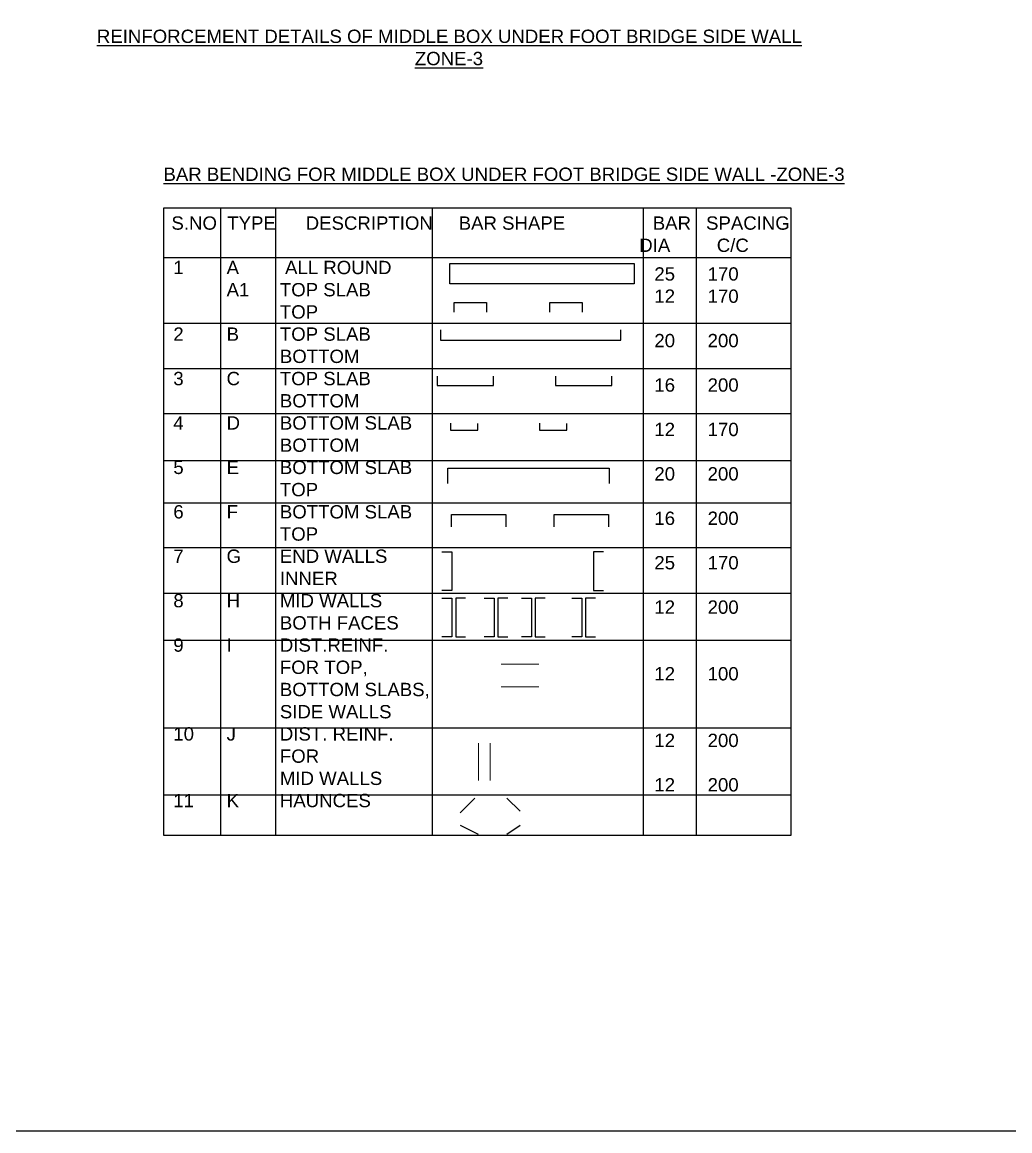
# Model space of a CAD drawing. Header units: millimetres. Extents: x 5124 to 2430164, y 2311 to 45642708.
# Drawn here: x 2360615 to 2382863, y 45591893 to 45616855 of the extents above; entities that cross this region are included whole.
import ezdxf

# ---------------------------------------------------------------- set-up
doc = ezdxf.new("R2010")
doc.units = ezdxf.units.MM
doc.header["$MEASUREMENT"] = 0
doc.linetypes.add('ACAD_ISO07W100', pattern=[3, 0, -3])
doc.layers.add('DRAWING', color=7, linetype='Continuous')
doc.layers.add('TEXT', color=7, linetype='Continuous')
doc.styles.get("Standard").update_dxf_attribs({"font": 'arial.ttf', "height": 280})

msp = doc.modelspace()

# ---------------------------------------------------------------- linework, layer by layer
at = {"layer": 'DRAWING'}
msp.add_lwpolyline([(2398937.7, 45642707.7), (2326979.3, 45642707.7), (2326979.3, 45591892.6), (2398937.7, 45591892.6)], close=True, dxfattribs=at)
at = {"layer": 'TEXT'}
for points in [[(2363809.8, 45612672.5), (2377933.4, 45612672.5), (2377933.4, 45598539.4), (2363809.8, 45598539.4)], [(2370250.5, 45611422.9), (2374398.7, 45611422.9), (2374398.7, 45610960.5), (2370250.5, 45610960.5)]]:
    msp.add_lwpolyline(points, close=True, dxfattribs=at)
for points in [[(2365081, 45612672.5), (2365081, 45598539.4)], [(2366319.1, 45612672.5), (2366319.1, 45598539.4)], [(2369851.9, 45612672.5), (2369851.9, 45598539.4)], [(2374605.3, 45612672.5), (2374605.3, 45598539.4)], [(2375797.6, 45612672.5), (2375797.6, 45598539.4)], [(2377933.4, 45611546.4), (2363809.8, 45611546.4)], [(2370348.1, 45610324.6), (2370348.1, 45610542.3), (2371075.6, 45610542.3), (2371075.6, 45610324.6)], [(2372504.7, 45610324.6), (2372504.7, 45610542.3), (2373232.2, 45610542.3), (2373232.2, 45610324.6)], [(2377933.4, 45610069.5), (2363809.8, 45610069.5)], [(2370036.1, 45609929.8), (2370036.1, 45609698.3), (2374101.8, 45609698.3), (2374101.8, 45609929.8)], [(2377933.4, 45609050.1), (2363809.8, 45609050.1)], [(2369967, 45608882.6), (2369967, 45608677.3), (2371234.4, 45608677.3), (2371234.4, 45608882.6)], [(2372630.2, 45608882.6), (2372630.2, 45608677.3), (2373897.6, 45608677.3), (2373897.6, 45608882.6)], [(2377933.4, 45608034.3), (2363809.8, 45608034.3)], [(2370262.7, 45607827.3), (2370262.7, 45607669), (2370877.7, 45607669), (2370877.7, 45607820.9)], [(2372272.4, 45607827.3), (2372272.4, 45607669), (2372887.3, 45607669), (2372887.3, 45607820.9)], [(2377933.4, 45606977.3), (2363809.8, 45606977.3)], [(2370206.7, 45606469.3), (2370206.7, 45606817), (2373837.9, 45606817), (2373837.9, 45606469.3)], [(2377933.4, 45606024.6), (2363809.8, 45606024.6)], [(2370283, 45605492.2), (2370283, 45605770.7), (2371509.7, 45605770.7), (2371509.7, 45605492.2)], [(2372595.8, 45605492.2), (2372595.8, 45605770.7), (2373822.6, 45605770.7), (2373822.6, 45605492.2)], [(2377933.4, 45605018.2), (2363809.8, 45605018.2)], [(2370072, 45604928.2), (2370296.3, 45604928.2), (2370296.3, 45604058.8), (2370072, 45604058.8)], [(2373707.9, 45604928.2), (2373483.5, 45604928.2), (2373483.5, 45604058.8), (2373707.9, 45604058.8)], [(2377933.4, 45603990), (2363809.8, 45603990)], [(2370072, 45603885.1), (2370296.3, 45603885.1), (2370296.3, 45603015.6), (2370072, 45603015.6)], [(2370604.7, 45603885.1), (2370380.4, 45603885.1), (2370380.4, 45603015.6), (2370604.7, 45603015.6)], [(2371023, 45603885.1), (2371247.3, 45603885.1), (2371247.3, 45603015.6), (2371023, 45603015.6)], [(2371555.8, 45603885.1), (2371331.4, 45603885.1), (2371331.4, 45603015.6), (2371555.8, 45603015.6)], [(2371865.3, 45603885.1), (2372089.6, 45603885.1), (2372089.6, 45603015.6), (2371865.3, 45603015.6)], [(2372398, 45603885.1), (2372173.7, 45603885.1), (2372173.7, 45603015.6), (2372398, 45603015.6)], [(2372997, 45603885.1), (2373221.3, 45603885.1), (2373221.3, 45603015.6), (2372997, 45603015.6)], [(2373529.7, 45603885.1), (2373305.4, 45603885.1), (2373305.4, 45603015.6), (2373529.7, 45603015.6)], [(2377933.4, 45602934.8), (2363809.8, 45602934.8)], [(2377933.4, 45600956.3), (2363809.8, 45600956.3)], [(2377933.4, 45599454), (2363809.8, 45599454)], [(2370814.8, 45599383.4), (2370480.6, 45599053)], [(2371534.8, 45599383.4), (2371832.3, 45599090.6)], [(2370480.6, 45598775.2), (2370890.2, 45598573.2)], [(2371534.8, 45598573.2), (2371832.3, 45598775.2)]]:
    msp.add_lwpolyline(points, dxfattribs=at)
at = {"layer": 'TEXT', "linetype": 'ACAD_ISO07W100', "ltscale": 50, "const_width": 20}
for points in [[(2371404.5, 45602400.9), (2372255.5, 45602400.9)], [(2371404.5, 45601889.2), (2372255.5, 45601889.2)], [(2370893.4, 45600628), (2370893.4, 45599777.1)], [(2371158, 45600628), (2371158, 45599777.1)]]:
    msp.add_lwpolyline(points, dxfattribs=at)

# ---------------------------------------------------------------- texts
at = {"layer": 'TEXT', "char_height": 300, "attachment_point": 1}
for s, insert, width in [('\\pi778.26;{\\LREINFORCEMENT DETAILS OF MIDDLE BOX UNDER FOOT BRIDGE SIDE WALL\\P\\pi7940.2;ZONE-3}', (2361520.6, 45616687.2), 17389.799), ('\\pi356.96;{\\L BAR BENDING FOR MIDDLE BOX UNDER FOOT BRIDGE SIDE WALL -ZONE-3}', (2363325, 45613581.2), 16156.956), ('\\pi1157.8;S.NO  TYPE^I     DESCRIPTION     BAR SHAPE^I^IBAR^ISPACING\\P\\pi1604.6;^I^I^I^I^I^I^I                  DIA         C/C\\P\\pi0;^I1^IA^I ALL ROUND^I^I\\P^I^IA1^ITOP SLAB\\P^I^I^ITOP\\P^I2^IB^ITOP SLAB\\P^I^I^IBOTTOM\\P^I3^IC^ITOP SLAB\\P^I^I^IBOTTOM\\P^I4^ID^IBOTTOM SLAB\\P^I^I^IBOTTOM\\P^I5^IE^IBOTTOM SLAB\\P^I^I^ITOP\\P^I6^IF^IBOTTOM SLAB\\P^I^I^ITOP\\P^I7^IG^IEND WALLS\\P^I^I^IINNER\\P^I8^IH^IMID WALLS\\P^I^I^IBOTH FACES\\P^I9^II^IDIST.REINF.\\P^I^I^IFOR TOP,\\P^I^I^IBOTTOM SLABS,\\P^I^I^ISIDE WALLS\\P^I10^IJ^IDIST. REINF.\\P^I^I^IFOR\\P^I^I^IMID WALLS\\P^I11^IK^IHAUNCES\\P\\P^I', (2362820.3, 45612482.1), 16156.956), ('^I25^I170^I^I^I\\P^I12^I170^I\\P^I^I^I\\P^I20^I200^I\\P^I^I^I\\P^I16^I200^I\\P^I^I^I\\P^I12^I170^I\\P^I^I^I\\P^I20^I200^I\\P^I^I^I\\P^I16^I200^I\\P^I^I^I\\P^I25^I170^I\\P^I^I^I\\P^I12^I200^I\\P^I^I^I\\P\\P^I12^I100\\P^I^I^I^I\\P^I^I^I\\P^I12^I200^I\\P^I^I^I^I^I^I\\P^I12^I200^I\\P\\P^I', (2373655.8, 45611336.1), 6003)]:
    msp.add_mtext(s, dxfattribs=dict(at, insert=insert, width=width))

doc.saveas('drawing.dxf')
